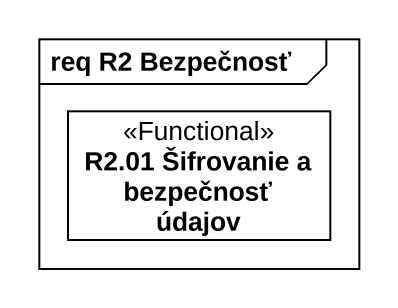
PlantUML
@startuml
mainframe req R2 Bezpečnosť
hide circle
hide empty members
class "R2.01 Šifrovanie a bezpečnosť údajov" as R2_01_Šifrovanie_a <<Functional>>
@enduml
